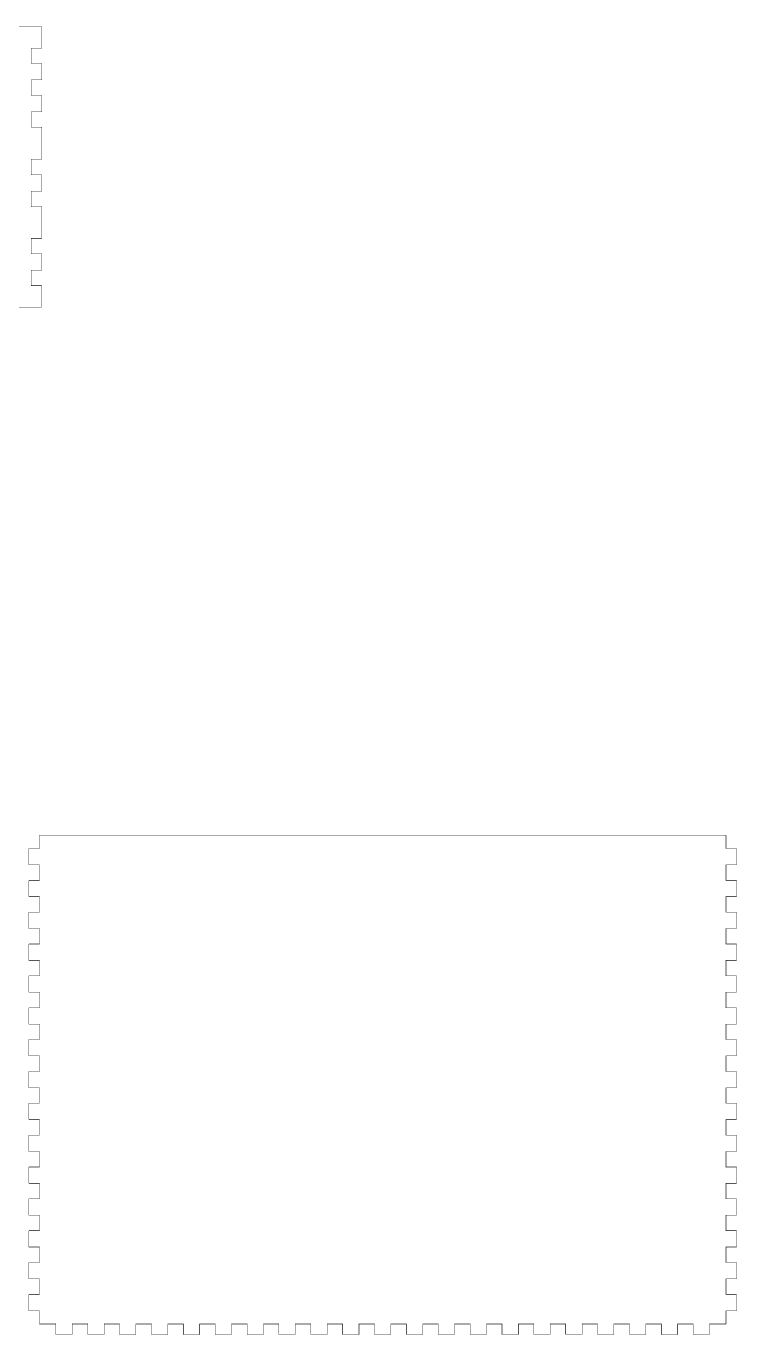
# Model space of a CAD drawing. Extents: x 1 to 1342, y 1 to 618.
# Drawn here: x 336 to 670, y 1 to 618 of the extents above; entities that cross this region are included whole.
import ezdxf

# ---------------------------------------------------------------- set-up
doc = ezdxf.new("R2010")
doc.units = 0
doc.layers.get('0').update_dxf_attribs({"linetype": 'CONTINUOUS'})

msp = doc.modelspace()

# ---------------------------------------------------------------- linework, layer by layer
at = {"color": 0, "const_width": 0.2}
for points in [[(338, 617.693), (330.25, 617.693)], [(343.001, 617.693), (338, 617.693)], [(343.1, 612.592), (343.1, 617.59)], [(343.1, 607.589), (343.1, 612.595)], [(338.1, 600.089), (338.1, 607.589), (338.1, 607.572), (338.07, 607.519), (338.016, 607.487), (338, 607.487)], [(338, 607.487), (342.999, 607.487), (343.016, 607.487), (343.069, 607.519), (343.1, 607.572), (343.1, 607.589)], [(342.999, 600.188), (338, 600.188), (338.016, 600.188), (338.07, 600.16), (338.1, 600.107), (338.1, 600.089)], [(343.1, 600.089), (343.1, 600.107), (343.069, 600.16), (343.016, 600.188), (342.999, 600.188)], [(343.1, 592.586), (343.1, 600.089)], [(338.1, 585.085), (338.1, 592.586), (338.1, 592.571), (338.07, 592.515), (338.016, 592.487), (338, 592.487)], [(338, 592.487), (342.999, 592.487), (343.016, 592.487), (343.069, 592.515), (343.1, 592.571), (343.1, 592.586)], [(342.999, 585.188), (338, 585.188), (338.016, 585.188), (338.07, 585.156), (338.1, 585.103), (338.1, 585.085)], [(343.1, 585.085), (343.1, 585.103), (343.069, 585.156), (343.016, 585.188), (342.999, 585.188)], [(343.1, 577.585), (343.1, 585.085)], [(338.1, 570.085), (338.1, 577.585), (338.1, 577.568), (338.07, 577.515), (338.016, 577.483), (338, 577.483)], [(338, 577.483), (342.999, 577.483), (343.016, 577.483), (343.069, 577.515), (343.1, 577.568), (343.1, 577.585)], [(342.999, 570.184), (338, 570.184), (338.016, 570.184), (338.07, 570.156), (338.1, 570.103), (338.1, 570.085)], [(343.1, 570.085), (343.1, 570.103), (343.069, 570.156), (343.016, 570.184), (342.999, 570.184)], [(343.1, 565.076), (343.1, 570.085)], [(343.1, 560.077), (343.1, 565.076)], [(343.1, 560.077), (343.1, 565.076)], [(338.1, 547.705), (338.1, 555.209), (338.1, 555.191), (338.07, 555.138), (338.016, 555.106), (338, 555.106)], [(338, 555.106), (342.999, 555.106), (343.016, 555.106), (343.069, 555.138), (343.1, 555.191), (343.1, 555.209)], [(343.1, 555.209), (343.1, 560.081)], [(342.999, 547.807), (338, 547.807), (338.016, 547.807), (338.07, 547.779), (338.1, 547.726), (338.1, 547.705)], [(343.1, 547.705), (343.1, 547.726), (343.069, 547.779), (343.016, 547.807), (342.999, 547.807)], [(343.1, 540.205), (343.1, 547.705)], [(338.1, 532.705), (338.1, 540.205), (338.1, 540.191), (338.07, 540.135), (338.016, 540.106), (338, 540.106)], [(338, 540.106), (342.999, 540.106), (343.016, 540.106), (343.069, 540.135), (343.1, 540.191), (343.1, 540.205)], [(342.999, 532.807), (338, 532.807), (338.016, 532.807), (338.07, 532.776), (338.1, 532.723), (338.1, 532.705)], [(343.1, 532.705), (343.1, 532.723), (343.069, 532.776), (343.016, 532.807), (342.999, 532.807)], [(343.1, 527.833), (343.1, 532.705)], [(343.1, 522.834), (343.1, 527.833)], [(343.1, 522.834), (343.1, 527.833)], [(338.1, 510.462), (338.1, 517.966), (338.1, 517.948), (338.07, 517.895), (338.016, 517.864), (338, 517.864)], [(338, 517.864), (342.999, 517.864), (343.016, 517.864), (343.069, 517.895), (343.1, 517.948), (343.1, 517.966)], [(343.1, 517.966), (343.1, 522.834)], [(342.999, 510.565), (338, 510.565), (338.016, 510.565), (338.07, 510.536), (338.1, 510.484), (338.1, 510.462)], [(343.1, 510.462), (343.1, 510.484), (343.069, 510.536), (343.016, 510.565), (342.999, 510.565)], [(343.1, 502.962), (343.1, 510.462)], [(338.1, 495.462), (338.1, 502.962), (338.1, 502.948), (338.07, 502.892), (338.016, 502.864), (338, 502.864)], [(338, 502.864), (342.999, 502.864), (343.016, 502.864), (343.069, 502.892), (343.1, 502.948), (343.1, 502.962)], [(342.999, 495.565), (338, 495.565), (338.016, 495.565), (338.07, 495.533), (338.1, 495.48), (338.1, 495.462)], [(343.1, 495.462), (343.1, 495.48), (343.069, 495.533), (343.016, 495.565), (342.999, 495.565)], [(343.1, 490.59), (343.1, 495.462)], [(343.1, 485.592), (343.1, 490.59)], [(330.277, 485.493), (338.027, 485.493)], [(338, 485.493), (343.001, 485.493)], [(342.077, 236.761), (342.059, 236.761), (342.006, 236.732), (341.977, 236.678), (341.977, 236.66)], [(341.977, 236.66), (341.977, 230.411)], [(665.078, 236.761), (342.077, 236.761)], [(665.177, 236.66), (665.177, 236.678), (665.148, 236.732), (665.092, 236.761), (665.078, 236.761)], [(665.177, 230.411), (665.177, 236.66)], [(342.077, 230.511), (337.078, 230.511), (337.06, 230.511), (337.006, 230.482), (336.977, 230.429), (336.977, 230.411)], [(336.977, 230.411), (336.977, 222.91), (336.977, 222.893), (337.006, 222.84), (337.06, 222.81), (337.078, 222.81)], [(341.977, 230.411), (341.977, 230.429), (342.006, 230.482), (342.059, 230.511), (342.077, 230.511)], [(670.077, 230.511), (665.078, 230.511), (665.092, 230.511), (665.148, 230.482), (665.177, 230.429), (665.177, 230.411)], [(670.175, 222.91), (670.175, 230.411), (670.175, 230.429), (670.147, 230.482), (670.094, 230.511), (670.077, 230.511)], [(337.078, 222.81), (342.077, 222.81), (342.059, 222.81), (342.006, 222.84), (341.977, 222.893), (341.977, 222.91)], [(341.977, 222.91), (341.977, 215.409)], [(665.177, 222.91), (665.177, 222.893), (665.148, 222.84), (665.092, 222.81), (665.078, 222.81)], [(665.078, 222.81), (670.077, 222.81), (670.094, 222.81), (670.147, 222.84), (670.175, 222.893), (670.175, 222.91)], [(665.177, 215.409), (665.177, 222.91)], [(342.077, 215.51), (337.078, 215.51), (337.06, 215.51), (337.006, 215.481), (336.977, 215.427), (336.977, 215.409)], [(336.977, 215.409), (336.977, 207.909), (336.977, 207.892), (337.006, 207.838), (337.06, 207.808), (337.078, 207.808)], [(341.977, 215.409), (341.977, 215.427), (342.006, 215.481), (342.059, 215.51), (342.077, 215.51)], [(670.077, 215.51), (665.078, 215.51), (665.092, 215.51), (665.148, 215.481), (665.177, 215.427), (665.177, 215.409)], [(670.175, 207.909), (670.175, 215.409), (670.175, 215.427), (670.147, 215.481), (670.094, 215.51), (670.077, 215.51)], [(337.078, 207.808), (342.077, 207.808), (342.059, 207.808), (342.006, 207.838), (341.977, 207.892), (341.977, 207.909)], [(341.977, 207.909), (341.977, 200.408)], [(665.177, 207.909), (665.177, 207.892), (665.148, 207.838), (665.092, 207.808), (665.078, 207.808)], [(665.078, 207.808), (670.077, 207.808), (670.094, 207.808), (670.147, 207.838), (670.175, 207.892), (670.175, 207.909)], [(665.177, 200.408), (665.177, 207.909)], [(342.077, 200.509), (337.078, 200.509), (337.06, 200.509), (337.006, 200.48), (336.977, 200.426), (336.977, 200.408)], [(336.977, 200.408), (336.977, 192.907), (336.977, 192.891), (337.006, 192.837), (337.06, 192.807), (337.078, 192.807)], [(341.977, 200.408), (341.977, 200.426), (342.006, 200.48), (342.059, 200.509), (342.077, 200.509)], [(670.077, 200.509), (665.078, 200.509), (665.092, 200.509), (665.148, 200.48), (665.177, 200.426), (665.177, 200.408)], [(670.175, 192.907), (670.175, 200.408), (670.175, 200.426), (670.147, 200.48), (670.094, 200.509), (670.077, 200.509)], [(337.078, 192.807), (342.077, 192.807), (342.059, 192.807), (342.006, 192.837), (341.977, 192.891), (341.977, 192.907)], [(341.977, 192.907), (341.977, 185.407)], [(665.177, 192.907), (665.177, 192.891), (665.148, 192.837), (665.092, 192.807), (665.078, 192.807)], [(665.078, 192.807), (670.077, 192.807), (670.094, 192.807), (670.147, 192.837), (670.175, 192.891), (670.175, 192.907)], [(665.177, 185.407), (665.177, 192.907)], [(342.077, 185.507), (337.078, 185.507), (337.06, 185.507), (337.006, 185.479), (336.977, 185.425), (336.977, 185.407)], [(336.977, 185.407), (336.977, 177.906), (336.977, 177.89), (337.006, 177.836), (337.06, 177.806), (337.078, 177.806)], [(341.977, 185.407), (341.977, 185.425), (342.006, 185.479), (342.059, 185.507), (342.077, 185.507)], [(670.077, 185.507), (665.078, 185.507), (665.092, 185.507), (665.148, 185.479), (665.177, 185.425), (665.177, 185.407)], [(670.175, 177.906), (670.175, 185.407), (670.175, 185.425), (670.147, 185.479), (670.094, 185.507), (670.077, 185.507)], [(337.078, 177.806), (342.077, 177.806), (342.059, 177.806), (342.006, 177.836), (341.977, 177.89), (341.977, 177.906)], [(341.977, 177.906), (341.977, 170.405)], [(665.177, 177.906), (665.177, 177.89), (665.148, 177.836), (665.092, 177.806), (665.078, 177.806)], [(665.078, 177.806), (670.077, 177.806), (670.094, 177.806), (670.147, 177.836), (670.175, 177.89), (670.175, 177.906)], [(665.177, 170.405), (665.177, 177.906)], [(342.077, 170.506), (337.078, 170.506), (337.06, 170.506), (337.006, 170.477), (336.977, 170.423), (336.977, 170.405)], [(336.977, 170.405), (336.977, 162.905), (336.977, 162.888), (337.006, 162.834), (337.06, 162.804), (337.078, 162.804)], [(341.977, 170.405), (341.977, 170.423), (342.006, 170.477), (342.059, 170.506), (342.077, 170.506)], [(670.077, 170.506), (665.078, 170.506), (665.092, 170.506), (665.148, 170.477), (665.177, 170.423), (665.177, 170.405)], [(670.175, 162.905), (670.175, 170.405), (670.175, 170.423), (670.147, 170.477), (670.094, 170.506), (670.077, 170.506)], [(337.078, 162.804), (342.077, 162.804), (342.059, 162.804), (342.006, 162.834), (341.977, 162.888), (341.977, 162.905)], [(341.977, 162.905), (341.977, 155.404)], [(665.177, 162.905), (665.177, 162.888), (665.148, 162.834), (665.092, 162.804), (665.078, 162.804)], [(665.078, 162.804), (670.077, 162.804), (670.094, 162.804), (670.147, 162.834), (670.175, 162.888), (670.175, 162.905)], [(665.177, 155.404), (665.177, 162.905)], [(342.077, 155.505), (337.078, 155.505), (337.06, 155.505), (337.006, 155.476), (336.977, 155.422), (336.977, 155.404)], [(336.977, 155.404), (336.977, 147.903), (336.977, 147.887), (337.006, 147.833), (337.06, 147.803), (337.078, 147.803)], [(341.977, 155.404), (341.977, 155.422), (342.006, 155.476), (342.059, 155.505), (342.077, 155.505)], [(670.077, 155.505), (665.078, 155.505), (665.092, 155.505), (665.148, 155.476), (665.177, 155.422), (665.177, 155.404)], [(670.175, 147.903), (670.175, 155.404), (670.175, 155.422), (670.147, 155.476), (670.094, 155.505), (670.077, 155.505)], [(337.078, 147.803), (342.077, 147.803), (342.059, 147.803), (342.006, 147.833), (341.977, 147.887), (341.977, 147.903)], [(341.977, 147.903), (341.977, 140.403)], [(665.177, 147.903), (665.177, 147.887), (665.148, 147.833), (665.092, 147.803), (665.078, 147.803)], [(665.078, 147.803), (670.077, 147.803), (670.094, 147.803), (670.147, 147.833), (670.175, 147.887), (670.175, 147.903)], [(665.177, 140.403), (665.177, 147.903)], [(342.077, 140.503), (337.078, 140.503), (337.06, 140.503), (337.006, 140.474), (336.977, 140.421), (336.977, 140.403)], [(336.977, 140.403), (336.977, 132.902), (336.977, 132.886), (337.006, 132.832), (337.06, 132.801), (337.078, 132.801)], [(341.977, 140.403), (341.977, 140.421), (342.006, 140.474), (342.059, 140.503), (342.077, 140.503)], [(670.077, 140.503), (665.078, 140.503), (665.092, 140.503), (665.148, 140.474), (665.177, 140.421), (665.177, 140.403)], [(670.175, 132.902), (670.175, 140.403), (670.175, 140.421), (670.147, 140.474), (670.094, 140.503), (670.077, 140.503)], [(337.078, 132.801), (342.077, 132.801), (342.059, 132.801), (342.006, 132.832), (341.977, 132.886), (341.977, 132.902)], [(341.977, 132.902), (341.977, 125.402)], [(665.177, 132.902), (665.177, 132.886), (665.148, 132.832), (665.092, 132.801), (665.078, 132.801)], [(665.078, 132.801), (670.077, 132.801), (670.094, 132.801), (670.147, 132.832), (670.175, 132.886), (670.175, 132.902)], [(665.177, 125.402), (665.177, 132.902)], [(342.077, 125.502), (337.078, 125.502), (337.06, 125.502), (337.006, 125.473), (336.977, 125.42), (336.977, 125.402)], [(336.977, 125.402), (336.977, 117.901), (336.977, 117.884), (337.006, 117.831), (337.06, 117.8), (337.078, 117.8)], [(341.977, 125.402), (341.977, 125.42), (342.006, 125.473), (342.059, 125.502), (342.077, 125.502)], [(670.077, 125.502), (665.078, 125.502), (665.092, 125.502), (665.148, 125.473), (665.177, 125.42), (665.177, 125.402)], [(670.175, 117.901), (670.175, 125.402), (670.175, 125.42), (670.147, 125.473), (670.094, 125.502), (670.077, 125.502)], [(337.078, 117.8), (342.077, 117.8), (342.059, 117.8), (342.006, 117.831), (341.977, 117.884), (341.977, 117.901)], [(341.977, 117.901), (341.977, 110.4)], [(665.177, 117.901), (665.177, 117.884), (665.148, 117.831), (665.092, 117.8), (665.078, 117.8)], [(665.078, 117.8), (670.077, 117.8), (670.094, 117.8), (670.147, 117.831), (670.175, 117.884), (670.175, 117.901)], [(665.177, 110.4), (665.177, 117.901)], [(342.077, 110.501), (337.078, 110.501), (337.06, 110.501), (337.006, 110.472), (336.977, 110.418), (336.977, 110.4)], [(336.977, 110.4), (336.977, 102.9), (336.977, 102.883), (337.006, 102.829), (337.06, 102.799), (337.078, 102.799)], [(341.977, 110.4), (341.977, 110.418), (342.006, 110.472), (342.059, 110.501), (342.077, 110.501)], [(670.077, 110.501), (665.078, 110.501), (665.092, 110.501), (665.148, 110.472), (665.177, 110.418), (665.177, 110.4)], [(670.175, 102.9), (670.175, 110.4), (670.175, 110.418), (670.147, 110.472), (670.094, 110.501), (670.077, 110.501)], [(337.078, 102.799), (342.077, 102.799), (342.059, 102.799), (342.006, 102.829), (341.977, 102.883), (341.977, 102.9)], [(341.977, 102.9), (341.977, 95.3989)], [(665.177, 102.9), (665.177, 102.883), (665.148, 102.829), (665.092, 102.799), (665.078, 102.799)], [(665.078, 102.799), (670.077, 102.799), (670.094, 102.799), (670.147, 102.829), (670.175, 102.883), (670.175, 102.9)], [(665.177, 95.3989), (665.177, 102.9)], [(342.077, 95.4994), (337.078, 95.4994), (337.06, 95.4994), (337.006, 95.4705), (336.977, 95.4169), (336.977, 95.3989)], [(336.977, 95.3989), (336.977, 87.8981), (336.977, 87.8815), (337.006, 87.8279), (337.06, 87.7976), (337.078, 87.7976)], [(341.977, 95.3989), (341.977, 95.4169), (342.006, 95.4705), (342.059, 95.4994), (342.077, 95.4994)], [(670.077, 95.4994), (665.078, 95.4994), (665.092, 95.4994), (665.148, 95.4705), (665.177, 95.4169), (665.177, 95.3989)], [(670.175, 87.8981), (670.175, 95.3989), (670.175, 95.4169), (670.147, 95.4705), (670.094, 95.4994), (670.077, 95.4994)], [(337.078, 87.7976), (342.077, 87.7976), (342.059, 87.7976), (342.006, 87.8279), (341.977, 87.8815), (341.977, 87.8981)], [(341.977, 87.8981), (341.977, 80.3973)], [(665.177, 87.8981), (665.177, 87.8815), (665.148, 87.8279), (665.092, 87.7976), (665.078, 87.7976)], [(665.078, 87.7976), (670.077, 87.7976), (670.094, 87.7976), (670.147, 87.8279), (670.175, 87.8815), (670.175, 87.8981)], [(665.177, 80.3973), (665.177, 87.8981)], [(342.077, 80.4982), (337.078, 80.4982), (337.06, 80.4982), (337.006, 80.4693), (336.977, 80.4153), (336.977, 80.3973)], [(336.977, 80.3973), (336.977, 72.8969), (336.977, 72.8804), (337.006, 72.8267), (337.06, 72.7964), (337.078, 72.7964)], [(341.977, 80.3973), (341.977, 80.4153), (342.006, 80.4693), (342.059, 80.4982), (342.077, 80.4982)], [(670.077, 80.4982), (665.078, 80.4982), (665.092, 80.4982), (665.148, 80.4693), (665.177, 80.4153), (665.177, 80.3973)], [(670.175, 72.8969), (670.175, 80.3973), (670.175, 80.4153), (670.147, 80.4693), (670.094, 80.4982), (670.077, 80.4982)], [(337.078, 72.7964), (342.077, 72.7964), (342.059, 72.7964), (342.006, 72.8267), (341.977, 72.8804), (341.977, 72.8969)], [(341.977, 72.8969), (341.977, 65.3962)], [(665.177, 72.8969), (665.177, 72.8804), (665.148, 72.8267), (665.092, 72.7964), (665.078, 72.7964)], [(665.078, 72.7964), (670.077, 72.7964), (670.094, 72.7964), (670.147, 72.8267), (670.175, 72.8804), (670.175, 72.8969)], [(665.177, 65.3962), (665.177, 72.8969)], [(342.077, 65.4967), (337.078, 65.4967), (337.06, 65.4967), (337.006, 65.4678), (336.977, 65.4142), (336.977, 65.3962)], [(336.977, 65.3962), (336.977, 57.8954), (336.977, 57.8788), (337.006, 57.8252), (337.06, 57.7949), (337.078, 57.7949)], [(341.977, 65.3962), (341.977, 65.4142), (342.006, 65.4678), (342.059, 65.4967), (342.077, 65.4967)], [(670.077, 65.4967), (665.078, 65.4967), (665.092, 65.4967), (665.148, 65.4678), (665.177, 65.4142), (665.177, 65.3962)], [(670.175, 57.8954), (670.175, 65.3962), (670.175, 65.4142), (670.147, 65.4678), (670.094, 65.4967), (670.077, 65.4967)], [(337.078, 57.7949), (342.077, 57.7949), (342.059, 57.7949), (342.006, 57.8252), (341.977, 57.8788), (341.977, 57.8954)], [(341.977, 57.8954), (341.977, 50.395)], [(665.177, 57.8954), (665.177, 57.8788), (665.148, 57.8252), (665.092, 57.7949), (665.078, 57.7949)], [(665.078, 57.7949), (670.077, 57.7949), (670.094, 57.7949), (670.147, 57.8252), (670.175, 57.8788), (670.175, 57.8954)], [(665.177, 50.395), (665.177, 57.8954)], [(342.077, 50.4956), (337.078, 50.4956), (337.06, 50.4956), (337.006, 50.4666), (336.977, 50.4126), (336.977, 50.395)], [(336.977, 50.395), (336.977, 42.8942), (336.977, 42.8777), (337.006, 42.824), (337.06, 42.7937), (337.078, 42.7937)], [(341.977, 50.395), (341.977, 50.4126), (342.006, 50.4666), (342.059, 50.4956), (342.077, 50.4956)], [(670.077, 50.4956), (665.078, 50.4956), (665.092, 50.4956), (665.148, 50.4666), (665.177, 50.4126), (665.177, 50.395)], [(670.175, 42.8942), (670.175, 50.395), (670.175, 50.4126), (670.147, 50.4666), (670.094, 50.4956), (670.077, 50.4956)], [(337.078, 42.7937), (342.077, 42.7937), (342.059, 42.7937), (342.006, 42.824), (341.977, 42.8777), (341.977, 42.8942)], [(341.977, 42.8942), (341.977, 35.3935)], [(665.177, 42.8942), (665.177, 42.8777), (665.148, 42.824), (665.092, 42.7937), (665.078, 42.7937)], [(665.078, 42.7937), (670.077, 42.7937), (670.094, 42.7937), (670.147, 42.824), (670.175, 42.8777), (670.175, 42.8942)], [(665.177, 35.3935), (665.177, 42.8942)], [(342.077, 35.494), (337.078, 35.494), (337.06, 35.494), (337.006, 35.4651), (336.977, 35.4115), (336.977, 35.3935)], [(336.977, 35.3935), (336.977, 27.8929), (336.977, 27.8763), (337.006, 27.8226), (337.06, 27.7923), (337.078, 27.7923)], [(341.977, 35.3935), (341.977, 35.4115), (342.006, 35.4651), (342.059, 35.494), (342.077, 35.494)], [(670.077, 35.494), (665.078, 35.494), (665.092, 35.494), (665.148, 35.4651), (665.177, 35.4115), (665.177, 35.3935)], [(670.175, 27.8929), (670.175, 35.3935), (670.175, 35.4115), (670.147, 35.4651), (670.094, 35.494), (670.077, 35.494)], [(337.078, 27.7923), (342.077, 27.7923), (342.059, 27.7923), (342.006, 27.8226), (341.977, 27.8763), (341.977, 27.8929)], [(341.977, 27.8929), (341.977, 20.3922)], [(665.177, 27.8929), (665.177, 27.8763), (665.148, 27.8226), (665.092, 27.7923), (665.078, 27.7923)], [(665.078, 27.7923), (670.077, 27.7923), (670.094, 27.7923), (670.147, 27.8226), (670.175, 27.8763), (670.175, 27.8929)], [(665.177, 20.3922), (665.177, 27.8929)], [(342.077, 20.4928), (337.078, 20.4928), (337.06, 20.4928), (337.006, 20.4639), (336.977, 20.4101), (336.977, 20.3922)], [(336.977, 20.3922), (336.977, 12.8916), (336.977, 12.875), (337.006, 12.8213), (337.06, 12.7909), (337.078, 12.7909)], [(341.977, 20.3922), (341.977, 20.4101), (342.006, 20.4639), (342.059, 20.4928), (342.077, 20.4928)], [(670.077, 20.4928), (665.078, 20.4928), (665.092, 20.4928), (665.148, 20.4639), (665.177, 20.4101), (665.177, 20.3922)], [(670.175, 12.8916), (670.175, 20.3922), (670.175, 20.4101), (670.147, 20.4639), (670.094, 20.4928), (670.077, 20.4928)], [(337.078, 12.7909), (342.077, 12.7909), (342.059, 12.7909), (342.006, 12.8213), (341.977, 12.875), (341.977, 12.8916)], [(341.977, 12.8916), (341.977, 6.64214)], [(665.177, 12.8916), (665.177, 12.875), (665.148, 12.8213), (665.092, 12.7909), (665.078, 12.7909)], [(665.078, 12.7909), (670.077, 12.7909), (670.094, 12.7909), (670.147, 12.8213), (670.175, 12.875), (670.175, 12.8916)], [(665.177, 6.64214), (665.177, 12.8916)], [(341.977, 6.64214), (341.977, 6.62563), (342.006, 6.57186), (342.059, 6.54156), (342.077, 6.54156)], [(342.05, 6.54156), (349.8, 6.54156)], [(349.8, 6.54156), (349.782, 6.54156), (349.728, 6.57186), (349.699, 6.62563), (349.699, 6.64214)], [(349.699, 6.64214), (349.699, 1.64262), (349.699, 1.62609), (349.728, 1.57234), (349.782, 1.54202), (349.8, 1.54202)], [(357.403, 1.64262), (357.403, 6.64214), (357.403, 6.62563), (357.371, 6.57186), (357.318, 6.54156), (357.3, 6.54156)], [(357.3, 6.54156), (364.8, 6.54156)], [(364.8, 6.54156), (364.783, 6.54156), (364.73, 6.57186), (364.702, 6.62563), (364.702, 6.64214)], [(364.702, 6.64214), (364.702, 1.64262), (364.702, 1.62609), (364.73, 1.57234), (364.783, 1.54202), (364.8, 1.54202)], [(372.403, 1.64262), (372.403, 6.64214), (372.403, 6.62563), (372.371, 6.57186), (372.318, 6.54156), (372.3, 6.54156)], [(372.3, 6.54156), (379.804, 6.54156)], [(379.804, 6.54156), (379.783, 6.54156), (379.73, 6.57186), (379.702, 6.62563), (379.702, 6.64214)], [(379.702, 6.64214), (379.702, 1.64262), (379.702, 1.62609), (379.73, 1.57234), (379.783, 1.54202), (379.804, 1.54202)], [(387.403, 1.64262), (387.403, 6.64214), (387.403, 6.62563), (387.375, 6.57186), (387.318, 6.54156), (387.304, 6.54156)], [(387.304, 6.54156), (394.804, 6.54156)], [(394.804, 6.54156), (394.787, 6.54156), (394.734, 6.57186), (394.702, 6.62563), (394.702, 6.64214)], [(394.702, 6.64214), (394.702, 1.64262), (394.702, 1.62609), (394.734, 1.57234), (394.787, 1.54202), (394.804, 1.54202)], [(402.407, 1.64262), (402.407, 6.64214), (402.407, 6.62563), (402.375, 6.57186), (402.322, 6.54156), (402.304, 6.54156)], [(402.304, 6.54156), (409.804, 6.54156)], [(409.804, 6.54156), (409.787, 6.54156), (409.734, 6.57186), (409.706, 6.62563), (409.706, 6.64214)], [(409.706, 6.64214), (409.706, 1.64262), (409.706, 1.62609), (409.734, 1.57234), (409.787, 1.54202), (409.804, 1.54202)], [(417.407, 1.64262), (417.407, 6.64214), (417.407, 6.62563), (417.375, 6.57186), (417.322, 6.54156), (417.304, 6.54156)], [(417.304, 6.54156), (424.808, 6.54156)], [(424.808, 6.54156), (424.79, 6.54156), (424.734, 6.57186), (424.706, 6.62563), (424.706, 6.64214)], [(424.706, 6.64214), (424.706, 1.64262), (424.706, 1.62609), (424.734, 1.57234), (424.79, 1.54202), (424.808, 1.54202)], [(432.407, 1.64262), (432.407, 6.64214), (432.407, 6.62563), (432.379, 6.57186), (432.322, 6.54156), (432.308, 6.54156)], [(432.308, 6.54156), (439.808, 6.54156)], [(439.808, 6.54156), (439.79, 6.54156), (439.738, 6.57186), (439.706, 6.62563), (439.706, 6.64214)], [(439.706, 6.64214), (439.706, 1.64262), (439.706, 1.62609), (439.738, 1.57234), (439.79, 1.54202), (439.808, 1.54202)], [(447.41, 1.64262), (447.41, 6.64214), (447.41, 6.62563), (447.379, 6.57186), (447.326, 6.54156), (447.308, 6.54156)], [(447.308, 6.54156), (454.808, 6.54156)], [(454.808, 6.54156), (454.791, 6.54156), (454.738, 6.57186), (454.709, 6.62563), (454.709, 6.64214)], [(454.709, 6.64214), (454.709, 1.64262), (454.709, 1.62609), (454.738, 1.57234), (454.791, 1.54202), (454.808, 1.54202)], [(462.411, 1.64262), (462.411, 6.64214), (462.411, 6.62563), (462.379, 6.57186), (462.326, 6.54156), (462.308, 6.54156)], [(462.308, 6.54156), (469.812, 6.54156)], [(469.812, 6.54156), (469.794, 6.54156), (469.738, 6.57186), (469.709, 6.62563), (469.709, 6.64214)], [(469.709, 6.64214), (469.709, 1.64262), (469.709, 1.62609), (469.738, 1.57234), (469.794, 1.54202), (469.812, 1.54202)], [(477.411, 1.64262), (477.411, 6.64214), (477.411, 6.62563), (477.382, 6.57186), (477.326, 6.54156), (477.312, 6.54156)], [(477.312, 6.54156), (484.812, 6.54156)], [(484.812, 6.54156), (484.794, 6.54156), (484.741, 6.57186), (484.71, 6.62563), (484.71, 6.64214)], [(484.71, 6.64214), (484.71, 1.64262), (484.71, 1.62609), (484.741, 1.57234), (484.794, 1.54202), (484.812, 1.54202)], [(492.414, 1.64262), (492.414, 6.64214), (492.414, 6.62563), (492.383, 6.57186), (492.33, 6.54156), (492.312, 6.54156)], [(492.312, 6.54156), (499.812, 6.54156)], [(499.812, 6.54156), (499.794, 6.54156), (499.741, 6.57186), (499.713, 6.62563), (499.713, 6.64214)], [(499.713, 6.64214), (499.713, 1.64262), (499.713, 1.62609), (499.741, 1.57234), (499.794, 1.54202), (499.812, 1.54202)], [(507.414, 1.64262), (507.414, 6.64214), (507.414, 6.62563), (507.383, 6.57186), (507.33, 6.54156), (507.312, 6.54156)], [(507.312, 6.54156), (514.816, 6.54156)], [(514.816, 6.54156), (514.798, 6.54156), (514.742, 6.57186), (514.713, 6.62563), (514.713, 6.64214)], [(514.713, 6.64214), (514.713, 1.64262), (514.713, 1.62609), (514.742, 1.57234), (514.798, 1.54202), (514.816, 1.54202)], [(522.414, 1.64262), (522.414, 6.64214), (522.414, 6.62563), (522.386, 6.57186), (522.333, 6.54156), (522.316, 6.54156)], [(522.316, 6.54156), (529.816, 6.54156)], [(529.816, 6.54156), (529.798, 6.54156), (529.745, 6.57186), (529.713, 6.62563), (529.713, 6.64214)], [(529.713, 6.64214), (529.713, 1.64262), (529.713, 1.62609), (529.745, 1.57234), (529.798, 1.54202), (529.816, 1.54202)], [(537.418, 1.64262), (537.418, 6.64214), (537.418, 6.62563), (537.386, 6.57186), (537.333, 6.54156), (537.316, 6.54156)], [(537.316, 6.54156), (544.816, 6.54156)], [(544.816, 6.54156), (544.798, 6.54156), (544.745, 6.57186), (544.717, 6.62563), (544.717, 6.64214)], [(544.717, 6.64214), (544.717, 1.64262), (544.717, 1.62609), (544.745, 1.57234), (544.798, 1.54202), (544.816, 1.54202)], [(552.418, 1.64262), (552.418, 6.64214), (552.418, 6.62563), (552.386, 6.57186), (552.334, 6.54156), (552.319, 6.54156)], [(552.319, 6.54156), (559.82, 6.54156)], [(559.82, 6.54156), (559.802, 6.54156), (559.745, 6.57186), (559.717, 6.62563), (559.717, 6.64214)], [(559.717, 6.64214), (559.717, 1.64262), (559.717, 1.62609), (559.745, 1.57234), (559.802, 1.54202), (559.82, 1.54202)], [(567.418, 1.64262), (567.418, 6.64214), (567.418, 6.62563), (567.39, 6.57186), (567.337, 6.54156), (567.32, 6.54156)], [(567.32, 6.54156), (574.82, 6.54156)], [(574.82, 6.54156), (574.802, 6.54156), (574.749, 6.57186), (574.721, 6.62563), (574.721, 6.64214)], [(574.721, 6.64214), (574.721, 1.64262), (574.721, 1.62609), (574.749, 1.57234), (574.802, 1.54202), (574.82, 1.54202)], [(582.422, 1.64262), (582.422, 6.64214), (582.422, 6.62563), (582.39, 6.57186), (582.337, 6.54156), (582.32, 6.54156)], [(582.32, 6.54156), (589.82, 6.54156)], [(589.82, 6.54156), (589.802, 6.54156), (589.749, 6.57186), (589.721, 6.62563), (589.721, 6.64214)], [(589.721, 6.64214), (589.721, 1.64262), (589.721, 1.62609), (589.749, 1.57234), (589.802, 1.54202), (589.82, 1.54202)], [(597.422, 1.64262), (597.422, 6.64214), (597.422, 6.62563), (597.39, 6.57186), (597.337, 6.54156), (597.323, 6.54156)], [(597.323, 6.54156), (604.823, 6.54156)], [(604.823, 6.54156), (604.806, 6.54156), (604.749, 6.57186), (604.721, 6.62563), (604.721, 6.64214)], [(604.721, 6.64214), (604.721, 1.64262), (604.721, 1.62609), (604.749, 1.57234), (604.806, 1.54202), (604.823, 1.54202)], [(612.422, 1.64262), (612.422, 6.64214), (612.422, 6.62563), (612.394, 6.57186), (612.341, 6.54156), (612.323, 6.54156)], [(612.323, 6.54156), (619.823, 6.54156)], [(619.823, 6.54156), (619.806, 6.54156), (619.753, 6.57186), (619.725, 6.62563), (619.725, 6.64214)], [(619.725, 6.64214), (619.725, 1.64262), (619.725, 1.62609), (619.753, 1.57234), (619.806, 1.54202), (619.823, 1.54202)], [(627.426, 1.64262), (627.426, 6.64214), (627.426, 6.62563), (627.394, 6.57186), (627.341, 6.54156), (627.324, 6.54156)], [(627.324, 6.54156), (634.824, 6.54156)], [(634.824, 6.54156), (634.806, 6.54156), (634.753, 6.57186), (634.725, 6.62563), (634.725, 6.64214)], [(634.725, 6.64214), (634.725, 1.64262), (634.725, 1.62609), (634.753, 1.57234), (634.806, 1.54202), (634.824, 1.54202)], [(642.426, 1.64262), (642.426, 6.64214), (642.426, 6.62563), (642.394, 6.57186), (642.341, 6.54156), (642.327, 6.54156)], [(642.327, 6.54156), (649.827, 6.54156)], [(649.827, 6.54156), (649.81, 6.54156), (649.753, 6.57186), (649.725, 6.62563), (649.725, 6.64214)], [(649.725, 6.64214), (649.725, 1.64262), (649.725, 1.62609), (649.753, 1.57234), (649.81, 1.54202), (649.827, 1.54202)], [(657.426, 1.64262), (657.426, 6.64214), (657.426, 6.62563), (657.398, 6.57186), (657.345, 6.54156), (657.327, 6.54156)], [(657.327, 6.54156), (665.078, 6.54156)], [(665.078, 6.54156), (665.092, 6.54156), (665.148, 6.57186), (665.177, 6.62563), (665.177, 6.64214)], [(349.8, 1.54202), (357.3, 1.54202), (357.318, 1.54202), (357.371, 1.57234), (357.403, 1.62609), (357.403, 1.64262)], [(364.8, 1.54202), (372.3, 1.54202), (372.318, 1.54202), (372.371, 1.57234), (372.403, 1.62609), (372.403, 1.64262)], [(379.804, 1.54202), (387.304, 1.54202), (387.318, 1.54202), (387.375, 1.57234), (387.403, 1.62609), (387.403, 1.64262)], [(394.804, 1.54202), (402.304, 1.54202), (402.322, 1.54202), (402.375, 1.57234), (402.407, 1.62609), (402.407, 1.64262)], [(409.804, 1.54202), (417.304, 1.54202), (417.322, 1.54202), (417.375, 1.57234), (417.407, 1.62609), (417.407, 1.64262)], [(424.808, 1.54202), (432.308, 1.54202), (432.322, 1.54202), (432.379, 1.57234), (432.407, 1.62609), (432.407, 1.64262)], [(439.808, 1.54202), (447.308, 1.54202), (447.326, 1.54202), (447.379, 1.57234), (447.41, 1.62609), (447.41, 1.64262)], [(454.808, 1.54202), (462.308, 1.54202), (462.326, 1.54202), (462.379, 1.57234), (462.411, 1.62609), (462.411, 1.64262)], [(469.812, 1.54202), (477.312, 1.54202), (477.326, 1.54202), (477.382, 1.57234), (477.411, 1.62609), (477.411, 1.64262)], [(484.812, 1.54202), (492.312, 1.54202), (492.33, 1.54202), (492.383, 1.57234), (492.414, 1.62609), (492.414, 1.64262)], [(499.812, 1.54202), (507.312, 1.54202), (507.33, 1.54202), (507.383, 1.57234), (507.414, 1.62609), (507.414, 1.64262)], [(514.816, 1.54202), (522.316, 1.54202), (522.333, 1.54202), (522.386, 1.57234), (522.414, 1.62609), (522.414, 1.64262)], [(529.816, 1.54202), (537.316, 1.54202), (537.333, 1.54202), (537.386, 1.57234), (537.418, 1.62609), (537.418, 1.64262)], [(544.816, 1.54202), (552.319, 1.54202), (552.334, 1.54202), (552.386, 1.57234), (552.418, 1.62609), (552.418, 1.64262)], [(559.82, 1.54202), (567.32, 1.54202), (567.337, 1.54202), (567.39, 1.57234), (567.418, 1.62609), (567.418, 1.64262)], [(574.82, 1.54202), (582.32, 1.54202), (582.337, 1.54202), (582.39, 1.57234), (582.422, 1.62609), (582.422, 1.64262)], [(589.82, 1.54202), (597.323, 1.54202), (597.337, 1.54202), (597.39, 1.57234), (597.422, 1.62609), (597.422, 1.64262)], [(604.823, 1.54202), (612.323, 1.54202), (612.341, 1.54202), (612.394, 1.57234), (612.422, 1.62609), (612.422, 1.64262)], [(619.823, 1.54202), (627.324, 1.54202), (627.341, 1.54202), (627.394, 1.57234), (627.426, 1.62609), (627.426, 1.64262)], [(634.824, 1.54202), (642.327, 1.54202), (642.341, 1.54202), (642.394, 1.57234), (642.426, 1.62609), (642.426, 1.64262)], [(649.827, 1.54202), (657.327, 1.54202), (657.345, 1.54202), (657.398, 1.57234), (657.426, 1.62609), (657.426, 1.64262)]]:
    msp.add_lwpolyline(points, dxfattribs=at)

doc.saveas('drawing.dxf')
